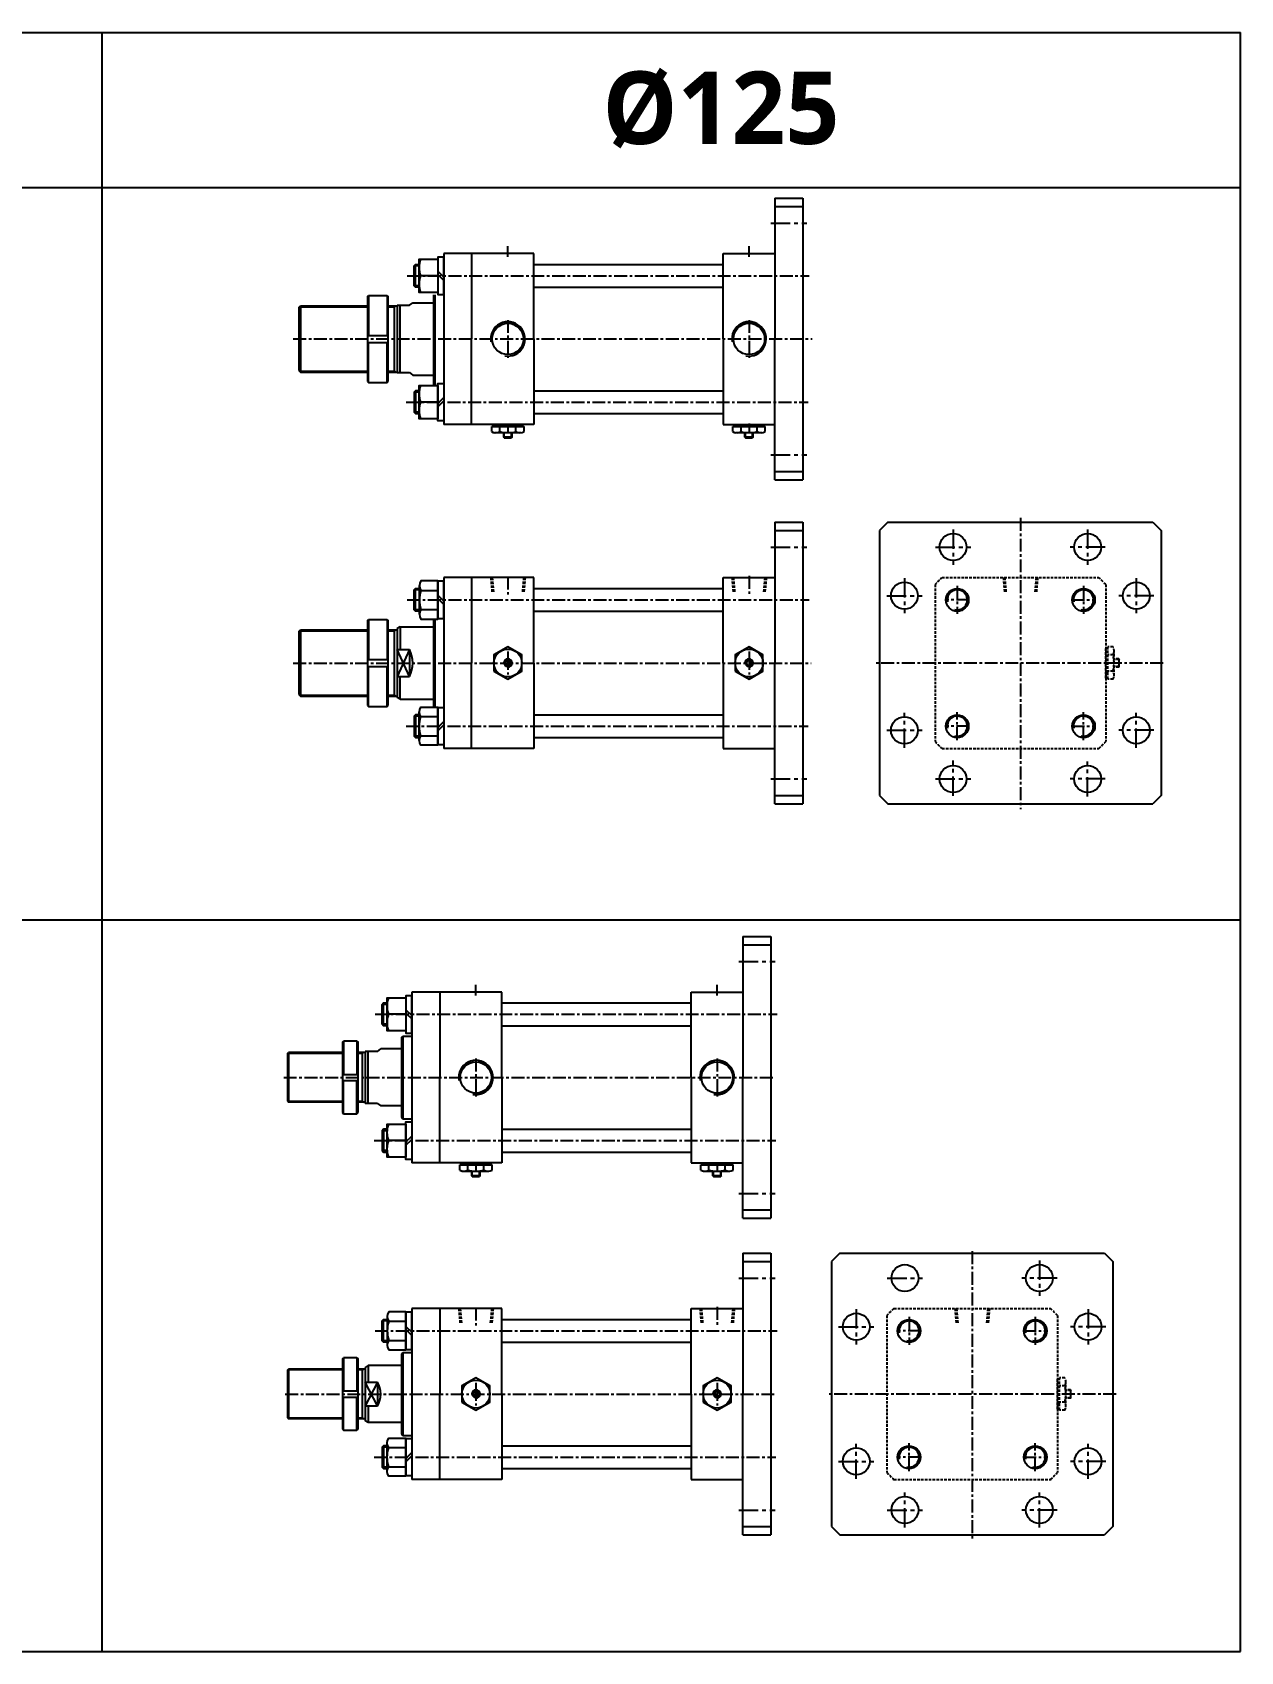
# Model space of a CAD drawing. Extents: x -819 to 9014, y 0 to 4350.
# Drawn here: x 3905 to 5072, y 2786 to 4350 of the extents above; entities that cross this region are included whole.
import ezdxf

# ---------------------------------------------------------------- set-up
doc = ezdxf.new("R2010")
doc.units = 0
doc.header["$LTSCALE"] = 10
doc.header["$MEASUREMENT"] = 0
for name, pattern in [('CENTER', [2, 1.25, -0.25, 0.25, -0.25]), ('CENTERX2', [4, 2.5, -0.5, 0.5, -0.5]), ('HIDDEN', [0.375, 0.25, -0.125])]:
    doc.linetypes.add(name, pattern=pattern)
doc.layers.get('0').update_dxf_attribs({"linetype": 'CONTINUOUS'})
doc.layers.get('DEFPOINTS').update_dxf_attribs({"linetype": 'CONTINUOUS'})
for name, color, linetype in [('CEN', 1, 'CENTERX2'), ('CENTER', 1, 'CENTER'), ('ML', 7, 'CONTINUOUS'), ('THIN', 3, 'CONTINUOUS'), ('중심선', 1, 'CENTER')]:
    doc.layers.add(name, color=color, linetype=linetype)
doc.styles.add('문자', font='romans.shx')

msp = doc.modelspace()

# ---------------------------------------------------------------- linework, layer by layer
for p, q in [((0, 4349.7), (5072.2, 4349.7)), ((3972.3, 2785.7), (3972.3, 4349.7)), ((5072.2, 2785.7), (5072.2, 4349.7)), ((5072.2, 4199.7), (0, 4199.7)), ((0, 3492.7), (5072.2, 3492.7)), ((0, 2785.7), (5072.2, 2785.7))]:
    msp.add_line(p, q)
at = {"color": 7, "linetype": 'Continuous'}
for p, q in [((4348.7, 3964.1), (4348.7, 3969.1)), ((4348.7, 3969.1), (4355, 3969.1)), ((4349.7, 3969.1), (4349.7, 3971.1)), ((4349.7, 3971.1), (4378.8, 3971.1)), ((4351.8, 3963.1), (4376.7, 3963.1)), ((4355, 3969.1), (4379.8, 3969.1)), ((4356.5, 3964.1), (4356.5, 3969.1)), ((4360.2, 3963.3), (4360.2, 3963.3)), ((4360.2, 3958.6), (4360.2, 3963.1)), ((4360.2, 3958.6), (4360.7, 3958.1)), ((4368.2, 3958.6), (4360.2, 3958.6)), ((4360.7, 3958.1), (4367.7, 3958.1)), ((4368.2, 3958.6), (4367.7, 3958.1)), ((4368.2, 3958.6), (4368.2, 3963.1)), ((4372, 3964.1), (4372, 3969.1)), ((4378.8, 3969.1), (4378.8, 3971.1)), ((4379.8, 3964.1), (4379.8, 3969.1)), ((4581.7, 3964.1), (4581.7, 3969.1)), ((4581.7, 3969.1), (4588, 3969.1)), ((4582.7, 3969.1), (4582.7, 3971.1)), ((4582.7, 3971.1), (4611.8, 3971.1)), ((4584.8, 3963.1), (4609.7, 3963.1)), ((4588, 3969.1), (4612.8, 3969.1)), ((4589.5, 3964.1), (4589.5, 3969.1)), ((4593.2, 3963.3), (4593.2, 3963.3)), ((4593.2, 3958.6), (4593.2, 3963.1)), ((4593.2, 3958.6), (4593.7, 3958.1)), ((4601.2, 3958.6), (4593.2, 3958.6)), ((4593.7, 3958.1), (4600.7, 3958.1)), ((4601.2, 3958.6), (4600.7, 3958.1)), ((4601.2, 3958.6), (4601.2, 3963.1)), ((4605, 3964.1), (4605, 3969.1)), ((4611.8, 3969.1), (4611.8, 3971.1)), ((4612.8, 3964.1), (4612.8, 3969.1)), ((4317.7, 3250.8), (4317.7, 3255.8)), ((4317.7, 3255.8), (4324.1, 3255.8)), ((4318.7, 3255.8), (4318.7, 3257.8)), ((4318.7, 3257.8), (4347.9, 3257.8)), ((4324.1, 3255.8), (4348.9, 3255.8)), ((4325.5, 3250.8), (4325.5, 3255.8)), ((4341.1, 3250.8), (4341.1, 3255.8)), ((4347.9, 3255.8), (4347.9, 3257.8)), ((4348.9, 3250.8), (4348.9, 3255.8)), ((4550.7, 3250.8), (4550.7, 3255.8)), ((4550.7, 3255.8), (4557.1, 3255.8)), ((4551.7, 3255.8), (4551.7, 3257.8)), ((4551.7, 3257.8), (4580.9, 3257.8)), ((4557.1, 3255.8), (4581.9, 3255.8)), ((4558.5, 3250.8), (4558.5, 3255.8)), ((4574.1, 3250.8), (4574.1, 3255.8)), ((4580.9, 3255.8), (4580.9, 3257.8)), ((4581.9, 3250.8), (4581.9, 3255.8)), ((4320.9, 3249.8), (4345.7, 3249.8)), ((4329.3, 3250.1), (4329.3, 3250.1)), ((4329.3, 3245.3), (4329.3, 3249.8)), ((4329.3, 3245.3), (4329.8, 3244.8)), ((4337.3, 3245.3), (4329.3, 3245.3)), ((4329.8, 3244.8), (4336.8, 3244.8)), ((4337.3, 3245.3), (4336.8, 3244.8)), ((4337.3, 3245.3), (4337.3, 3249.8)), ((4553.9, 3249.8), (4578.7, 3249.8)), ((4562.3, 3250.1), (4562.3, 3250.1)), ((4562.3, 3245.3), (4562.3, 3249.8)), ((4562.3, 3245.3), (4562.8, 3244.8)), ((4570.3, 3245.3), (4562.3, 3245.3)), ((4562.8, 3244.8), (4569.8, 3244.8)), ((4570.3, 3245.3), (4569.8, 3244.8)), ((4570.3, 3245.3), (4570.3, 3249.8))]:
    msp.add_line(p, q, dxfattribs=at)
for points in [[(4350.7, 3732.8), (4364.2, 3725), (4377.7, 3732.8), (4377.7, 3748.4), (4364.2, 3756.2), (4350.7, 3748.4)], [(4583.7, 3732.8), (4597.2, 3725), (4610.7, 3732.8), (4610.7, 3748.4), (4597.2, 3756.2), (4583.7, 3748.4)], [(4362.8, 3743.1), (4361.4, 3740.6), (4362.8, 3738.1), (4365.7, 3738.1), (4367.1, 3740.6), (4365.7, 3743.1)], [(4595.8, 3743.1), (4594.4, 3740.6), (4595.8, 3738.1), (4598.7, 3738.1), (4600.1, 3740.6), (4598.7, 3743.1)], [(4319.8, 3026.7), (4333.3, 3019), (4346.8, 3026.7), (4346.8, 3042.3), (4333.3, 3050.1), (4319.8, 3042.3)], [(4552.8, 3026.7), (4566.3, 3019), (4579.8, 3026.7), (4579.8, 3042.3), (4566.3, 3050.1), (4552.8, 3042.3)], [(4331.9, 3037), (4330.4, 3034.5), (4331.9, 3032), (4334.8, 3032), (4336.2, 3034.5), (4334.8, 3037)], [(4564.9, 3037), (4563.4, 3034.5), (4564.9, 3032), (4567.8, 3032), (4569.2, 3034.5), (4567.8, 3037)]]:
    msp.add_lwpolyline(points, close=True, dxfattribs=at)
for centre, radius in [((4364.2, 3740.6), 13.5), ((4597.2, 3740.6), 13.5), ((4364.2, 3740.6), 3.5), ((4597.2, 3740.6), 3.5), ((4333.3, 3034.5), 13.5), ((4333.3, 3034.5), 3.5), ((4566.3, 3034.5), 13.5), ((4566.3, 3034.5), 3.5)]:
    msp.add_circle(centre, radius, dxfattribs=at)
for centre, radius, start, end in [((4351.8, 3968.7), 5.62, 235.6158, 270), ((4352.6, 3971.3), 8.22, 241.7006, 298.2994), ((4364.2, 3994.4), 31.3, 255.6172, 270.0141), ((4364.3, 3994.4), 31.3, 269.9859, 284.3828), ((4375.9, 3971.3), 8.22, 241.7006, 298.2994), ((4584.8, 3968.7), 5.62, 235.6158, 270), ((4585.6, 3971.3), 8.22, 241.7006, 298.2994), ((4597.2, 3994.4), 31.3, 255.6172, 270.0141), ((4597.3, 3994.4), 31.3, 269.9859, 284.3828), ((4608.9, 3971.3), 8.22, 241.7006, 298.2994), ((4320.9, 3255.4), 5.62, 235.6158, 270), ((4321.6, 3258), 8.22, 241.7006, 298.2994), ((4333.3, 3281.1), 31.3, 255.6172, 270.0141), ((4333.3, 3281.1), 31.3, 269.9859, 284.3828), ((4345, 3258), 8.22, 241.7006, 298.2994), ((4553.9, 3255.4), 5.62, 235.6158, 270), ((4554.6, 3258), 8.22, 241.7006, 298.2994), ((4566.3, 3281.1), 31.3, 255.6172, 270.0141), ((4566.3, 3281.1), 31.3, 269.9859, 284.3828), ((4578, 3258), 8.22, 241.7006, 298.2994)]:
    msp.add_arc(centre, radius, start, end, dxfattribs=at)
at = {"layer": 'CEN', "color": 1, "linetype": 'CENTER', "ltscale": 1.5}
for p, q in [((4618.2, 4165.6), (4653.2, 4165.6)), ((4618.2, 3941.6), (4653.2, 3941.6)), ((4794.4, 3869.6), (4794.4, 3835.6)), ((4924.4, 3869.6), (4924.4, 3835.6)), ((4618.2, 3852.6), (4653.2, 3852.6)), ((4777.4, 3852.6), (4811.4, 3852.6)), ((4941.4, 3852.6), (4907.4, 3852.6)), ((4747.4, 3822.6), (4747.4, 3788.6)), ((4971.4, 3822.6), (4971.4, 3788.6)), ((4730.4, 3805.6), (4764.4, 3805.6)), ((4988.4, 3805.6), (4954.4, 3805.6)), ((4747.4, 3658.6), (4747.4, 3692.6)), ((4971.4, 3658.6), (4971.4, 3692.6)), ((4730.4, 3675.6), (4764.4, 3675.6)), ((4988.4, 3675.6), (4954.4, 3675.6)), ((4794.4, 3612.3), (4794.4, 3646.3)), ((4924.4, 3611.6), (4924.4, 3645.6)), ((4618.2, 3628.6), (4653.2, 3628.6)), ((4777.4, 3628.6), (4811.4, 3628.6)), ((4941.4, 3628.6), (4907.4, 3628.6)), ((4587.3, 3452.3), (4622.3, 3452.3)), ((4587.3, 3228.3), (4622.3, 3228.3)), ((4877.8, 3163.5), (4877.8, 3129.5)), ((4587.3, 3146.5), (4622.3, 3146.5)), ((4730.8, 3146.5), (4764.8, 3146.5)), ((4894.8, 3146.5), (4860.8, 3146.5)), ((4700.8, 3116.5), (4700.8, 3082.5)), ((4924.8, 3116.5), (4924.8, 3082.5)), ((4683.8, 3099.5), (4717.8, 3099.5)), ((4941.8, 3099.5), (4907.8, 3099.5)), ((4700.8, 2952.5), (4700.8, 2986.5)), ((4924.8, 2952.5), (4924.8, 2986.5)), ((4683.8, 2969.5), (4717.8, 2969.5)), ((4941.8, 2969.5), (4907.8, 2969.5)), ((4747.8, 2905.5), (4747.8, 2939.5)), ((4877.8, 2905.5), (4877.8, 2939.5)), ((4587.3, 2922.5), (4622.3, 2922.5)), ((4730.8, 2922.5), (4764.8, 2922.5)), ((4894.8, 2922.5), (4860.8, 2922.5))]:
    msp.add_line(p, q, dxfattribs=at)
at = {"layer": 'CENTER'}
for p, q in [((4810.1, 3801.6), (4786.7, 3801.6)), ((4798.4, 3815), (4798.4, 3788.1)), ((4908.7, 3801.6), (4932.1, 3801.6)), ((4920.4, 3815), (4920.4, 3788.1)), ((4798.4, 3666.1), (4798.4, 3693)), ((4920.4, 3666.1), (4920.4, 3693)), ((4810.1, 3679.6), (4786.7, 3679.6)), ((4908.7, 3679.6), (4932.1, 3679.6)), ((4751.8, 3109), (4751.8, 3082.1)), ((4873.8, 3109), (4873.8, 3082.1)), ((4763.5, 3095.5), (4740.1, 3095.5)), ((4862.1, 3095.5), (4885.5, 3095.5)), ((4763.5, 2973.5), (4740.1, 2973.5)), ((4751.8, 2960.1), (4751.8, 2987)), ((4862.1, 2973.5), (4885.5, 2973.5)), ((4873.8, 2960.1), (4873.8, 2987))]:
    msp.add_line(p, q, dxfattribs=at)
at = {"layer": 'DEFPOINTS', "color": 0, "linetype": 'ByBlock'}
for p in [(4649.2, 3876.6), (4618.3, 3170.5)]:
    msp.add_point(p, dxfattribs=at)
at = {"layer": 'ML'}
for p, q in [((4622.2, 4189.6), (4622.2, 4053.6)), ((4622.2, 4189.6), (4649.2, 4189.6)), ((4622.2, 4181.6), (4649.2, 4181.6)), ((4649.2, 4189.6), (4649.2, 3917.6)), ((4302.2, 4136.1), (4302.2, 3971.1)), ((4329.2, 4136.1), (4302.2, 4136.1)), ((4329.2, 4136.1), (4329.2, 4053.6)), ((4389.2, 4136.1), (4329.2, 4136.1)), ((4389.2, 4053.6), (4389.2, 4136.1)), ((4572.2, 4053.6), (4572.2, 4136.1)), ((4572.2, 4136.1), (4622.2, 4136.1)), ((4275, 4103.6), (4275, 4125.6)), ((4278.6, 4128.4), (4278.6, 4100.7)), ((4296.6, 4114.6), (4280.1, 4114.6)), ((4296.6, 4119), (4302.2, 4113.4)), ((4296.6, 4115.8), (4302.2, 4110.2)), ((4162.2, 4084.1), (4163.7, 4085.6)), ((4162.2, 4084.1), (4162.2, 4023.1)), ((4163.7, 4085.6), (4163.7, 4021.6)), ((4228.6, 4094.6), (4229.6, 4095.6)), ((4228.6, 4094.6), (4228.6, 4012.6)), ((4229.6, 4095.6), (4229.6, 4057.1)), ((4229.6, 4095.6), (4247.6, 4095.6)), ((4247.6, 4095.6), (4247.6, 4057.1)), ((4247.6, 4095.6), (4248.6, 4094.6)), ((4248.6, 4012.6), (4248.6, 4094.6)), ((4254.2, 4085.6), (4254.2, 4021.6)), ((4257.2, 4086.1), (4257.2, 4021.1)), ((4260.2, 4021.1), (4260.2, 4086.1)), ((4269.2, 4086.1), (4272.2, 4088.6)), ((4292.2, 4096.1), (4292.2, 4008.6)), ((4293.7, 4096.1), (4293.7, 4008.6)), ((4228.6, 4057.1), (4248.6, 4057.1)), ((4329.2, 3971.1), (4329.2, 4053.6)), ((4389.2, 4053.6), (4389.2, 3971.1)), ((4572.2, 4053.6), (4572.2, 3971.1)), ((4622.2, 3917.6), (4622.2, 4053.6)), ((4228.6, 4050.1), (4248.6, 4050.1)), ((4229.6, 4011.6), (4229.6, 4050.1)), ((4247.6, 4011.6), (4247.6, 4050.1)), ((4162.2, 4023.1), (4163.7, 4021.6)), ((4269.2, 4021.1), (4272.2, 4018.6)), ((4228.6, 4012.6), (4229.6, 4011.6)), ((4229.6, 4011.6), (4247.6, 4011.6)), ((4247.6, 4011.6), (4248.6, 4012.6)), ((4278.6, 3978.7), (4278.6, 4006.4)), ((4275, 4003.6), (4275, 3981.6)), ((4296.6, 3992.6), (4280.1, 3992.6)), ((4296.6, 3991.4), (4302.2, 3997)), ((4296.6, 3988.2), (4302.2, 3993.8)), ((4329.2, 3971.1), (4302.2, 3971.1)), ((4389.2, 3971.1), (4329.2, 3971.1)), ((4572.2, 3971.1), (4622.2, 3971.1)), ((4622.2, 3925.6), (4649.2, 3925.6)), ((4622.2, 3917.6), (4649.2, 3917.6)), ((4622.2, 3876.6), (4622.2, 3740.6)), ((4622.2, 3876.6), (4649.2, 3876.6)), ((4622.2, 3868.6), (4649.2, 3868.6)), ((4649.2, 3876.6), (4649.2, 3604.6)), ((4731.4, 3876.6), (4723.4, 3868.6)), ((4723.4, 3868.6), (4723.4, 3612.6)), ((4731.4, 3876.6), (4987.4, 3876.6)), ((4987.4, 3876.6), (4995.4, 3868.6)), ((4995.4, 3868.6), (4995.4, 3612.6)), ((4329.2, 3823.1), (4302.2, 3823.1)), ((4302.2, 3823.1), (4302.2, 3658.1)), ((4389.2, 3823.1), (4329.2, 3823.1)), ((4329.2, 3823.1), (4329.2, 3740.6)), ((4389.2, 3740.6), (4389.2, 3823.1)), ((4572.2, 3823.1), (4622.2, 3823.1)), ((4572.2, 3740.6), (4572.2, 3823.1)), ((4275, 3790.6), (4275, 3812.6)), ((4278.6, 3815.4), (4278.6, 3787.7)), ((4280.1, 3810.8), (4296.6, 3810.8)), ((4296.6, 3806), (4302.2, 3800.4)), ((4296.6, 3802.8), (4302.2, 3797.2)), ((4280.1, 3792.3), (4296.6, 3792.3)), ((4162.2, 3771.1), (4163.7, 3772.6)), ((4162.2, 3771.1), (4162.2, 3710.1)), ((4163.7, 3772.6), (4163.7, 3708.6)), ((4228.6, 3781.6), (4229.6, 3782.6)), ((4228.6, 3781.6), (4228.6, 3699.6)), ((4229.6, 3782.6), (4247.6, 3782.6)), ((4229.6, 3782.6), (4229.6, 3744.1)), ((4247.6, 3782.6), (4248.6, 3781.6)), ((4247.6, 3782.6), (4247.6, 3744.1)), ((4248.6, 3699.6), (4248.6, 3781.6)), ((4254.2, 3772.6), (4254.2, 3708.6)), ((4260.2, 3775.6), (4257.2, 3773.8)), ((4257.2, 3773.8), (4257.2, 3707.3)), ((4260.2, 3775.6), (4260.2, 3753.6)), ((4292.2, 3783.1), (4292.2, 3698)), ((4293.7, 3783.1), (4293.7, 3698)), ((4228.6, 3744.1), (4248.6, 3744.1)), ((4257.2, 3753.6), (4269.2, 3753.6)), ((4269.2, 3753.6), (4269.2, 3727.6)), ((4329.2, 3658.1), (4329.2, 3740.6)), ((4389.2, 3740.6), (4389.2, 3658.1)), ((4572.2, 3740.6), (4572.2, 3658.1)), ((4622.2, 3604.6), (4622.2, 3740.6)), ((4228.6, 3737.1), (4248.6, 3737.1)), ((4229.6, 3698.6), (4229.6, 3737.1)), ((4247.6, 3698.6), (4247.6, 3737.1)), ((4257.2, 3727.6), (4269.2, 3727.6)), ((4260.2, 3705.6), (4260.2, 3727.6)), ((4162.2, 3710.1), (4163.7, 3708.6)), ((4260.2, 3705.6), (4257.2, 3707.3)), ((4228.6, 3699.6), (4229.6, 3698.6)), ((4229.6, 3698.6), (4247.6, 3698.6)), ((4247.6, 3698.6), (4248.6, 3699.6)), ((4278.6, 3665.7), (4278.6, 3693.4)), ((4275, 3690.6), (4275, 3668.6)), ((4280.1, 3688.8), (4296.6, 3688.8)), ((4296.6, 3678.4), (4302.2, 3684)), ((4296.6, 3675.2), (4302.2, 3680.8)), ((4280.1, 3670.3), (4296.6, 3670.3)), ((4329.2, 3658.1), (4302.2, 3658.1)), ((4389.2, 3658.1), (4329.2, 3658.1)), ((4572.2, 3658.1), (4622.2, 3658.1)), ((4622.2, 3612.6), (4649.2, 3612.6)), ((4622.2, 3604.6), (4649.2, 3604.6)), ((4723.4, 3612.6), (4731.4, 3604.6)), ((4731.4, 3604.6), (4987.4, 3604.6)), ((4995.4, 3612.6), (4987.4, 3604.6)), ((4591.3, 3476.3), (4591.3, 3340.3)), ((4591.3, 3476.3), (4618.3, 3476.3)), ((4618.3, 3476.3), (4618.3, 3204.3)), ((4591.3, 3468.3), (4618.3, 3468.3)), ((4244.1, 3390.3), (4244.1, 3412.3)), ((4247.7, 3415.2), (4247.7, 3387.4)), ((4271.3, 3422.8), (4271.3, 3257.8)), ((4298.3, 3422.8), (4271.3, 3422.8)), ((4298.3, 3422.8), (4298.3, 3340.3)), ((4358.3, 3422.8), (4298.3, 3422.8)), ((4358.3, 3340.3), (4358.3, 3422.8)), ((4541.3, 3340.3), (4541.3, 3422.8)), ((4541.3, 3422.8), (4591.3, 3422.8)), ((4265.7, 3401.3), (4249.1, 3401.3)), ((4265.7, 3405.7), (4271.3, 3400.1)), ((4265.7, 3402.5), (4271.3, 3396.9)), ((4261.3, 3378.8), (4262.8, 3380.3)), ((4261.3, 3378.8), (4261.3, 3301.8)), ((4262.8, 3380.3), (4262.8, 3300.3)), ((4151.3, 3363.3), (4152.3, 3364.3)), ((4151.3, 3363.3), (4151.3, 3317.3)), ((4152.3, 3364.3), (4152.3, 3316.3)), ((4204.4, 3374.3), (4205.4, 3375.3)), ((4204.4, 3374.3), (4204.4, 3306.3)), ((4205.4, 3375.3), (4205.4, 3343.3)), ((4218.4, 3375.3), (4205.4, 3375.3)), ((4218.4, 3375.3), (4218.4, 3343.3)), ((4218.4, 3375.3), (4219.4, 3374.3)), ((4219.4, 3306.3), (4219.4, 3374.3)), ((4223.3, 3364.3), (4223.3, 3316.3)), ((4226.3, 3365.3), (4226.3, 3315.3)), ((4229.3, 3315.3), (4229.3, 3365.3)), ((4238.3, 3365.3), (4241.3, 3367.8)), ((4204.4, 3343.3), (4219.4, 3343.3)), ((4204.4, 3337.3), (4219.4, 3337.3)), ((4205.4, 3305.3), (4205.4, 3337.3)), ((4218.4, 3305.3), (4218.4, 3337.3)), ((4298.3, 3257.8), (4298.3, 3340.3)), ((4358.3, 3340.3), (4358.3, 3257.8)), ((4541.3, 3340.3), (4541.3, 3257.8)), ((4591.3, 3204.3), (4591.3, 3340.3)), ((4151.3, 3317.3), (4152.3, 3316.3)), ((4204.4, 3306.3), (4205.4, 3305.3)), ((4205.4, 3305.3), (4218.4, 3305.3)), ((4218.4, 3305.3), (4219.4, 3306.3)), ((4238.3, 3315.3), (4241.3, 3312.8)), ((4261.3, 3301.8), (4262.8, 3300.3)), ((4244.1, 3290.3), (4244.1, 3268.3)), ((4247.7, 3265.4), (4247.7, 3293.2)), ((4265.7, 3279.3), (4249.1, 3279.3)), ((4265.7, 3278.1), (4271.3, 3283.7)), ((4265.7, 3274.9), (4271.3, 3280.5)), ((4298.3, 3257.8), (4271.3, 3257.8)), ((4358.3, 3257.8), (4298.3, 3257.8)), ((4541.3, 3257.8), (4591.3, 3257.8)), ((4591.3, 3212.3), (4618.3, 3212.3)), ((4591.3, 3204.3), (4618.3, 3204.3)), ((4591.3, 3170.5), (4591.3, 3034.5)), ((4591.3, 3170.5), (4618.3, 3170.5)), ((4591.3, 3162.5), (4618.3, 3162.5)), ((4618.3, 3170.5), (4618.3, 2898.5)), ((4684.8, 3170.5), (4676.8, 3162.5)), ((4676.8, 3162.5), (4676.8, 2906.5)), ((4684.8, 3170.5), (4940.8, 3170.5)), ((4940.8, 3170.5), (4948.8, 3162.5)), ((4948.8, 3162.5), (4948.8, 2906.5)), ((4298.3, 3117), (4271.3, 3117)), ((4271.3, 3117), (4271.3, 2952)), ((4358.3, 3117), (4298.3, 3117)), ((4298.3, 3117), (4298.3, 3034.5)), ((4358.3, 3034.5), (4358.3, 3117)), ((4541.3, 3117), (4591.3, 3117)), ((4541.3, 3034.5), (4541.3, 3117)), ((4244.1, 3084.5), (4244.1, 3106.5)), ((4247.7, 3109.4), (4247.7, 3081.7)), ((4249.1, 3104.8), (4265.7, 3104.8)), ((4265.7, 3099.9), (4271.3, 3094.3)), ((4265.7, 3096.8), (4271.3, 3091.2)), ((4249.1, 3086.3), (4265.7, 3086.3)), ((4204.4, 3068.5), (4205.4, 3069.5)), ((4204.4, 3068.5), (4204.4, 3000.5)), ((4205.4, 3069.5), (4205.4, 3037.5)), ((4218.4, 3069.5), (4205.4, 3069.5)), ((4218.4, 3069.5), (4218.4, 3037.5)), ((4218.4, 3069.5), (4219.4, 3068.5)), ((4219.4, 3000.5), (4219.4, 3068.5)), ((4261.3, 3073), (4262.8, 3074.5)), ((4261.3, 3073), (4261.3, 2996)), ((4262.8, 3074.5), (4262.8, 2994.5)), ((4151.3, 3057.5), (4152.3, 3058.5)), ((4151.3, 3057.5), (4151.3, 3011.5)), ((4152.3, 3058.5), (4152.3, 3010.5)), ((4223.3, 3058.5), (4223.3, 3010.5)), ((4229.3, 3062), (4226.3, 3060.3)), ((4226.3, 3060.3), (4226.3, 3008.8)), ((4229.3, 3062), (4229.3, 3046.1)), ((4204.4, 3037.5), (4219.4, 3037.5)), ((4226.3, 3046.1), (4238.3, 3046.1)), ((4238.3, 3046.1), (4238.3, 3023)), ((4298.3, 2952), (4298.3, 3034.5)), ((4358.3, 3034.5), (4358.3, 2952)), ((4541.3, 3034.5), (4541.3, 2952)), ((4591.3, 2898.5), (4591.3, 3034.5)), ((4204.4, 3031.5), (4219.4, 3031.5)), ((4205.4, 2999.5), (4205.4, 3031.5)), ((4218.4, 2999.5), (4218.4, 3031.5)), ((4226.3, 3023), (4238.3, 3023)), ((4229.3, 3023), (4229.3, 3007)), ((4151.3, 3011.5), (4152.3, 3010.5)), ((4229.3, 3007), (4226.3, 3008.8)), ((4204.4, 3000.5), (4205.4, 2999.5)), ((4205.4, 2999.5), (4218.4, 2999.5)), ((4218.4, 2999.5), (4219.4, 3000.5)), ((4247.7, 2959.7), (4247.7, 2987.4)), ((4261.3, 2996), (4262.8, 2994.5)), ((4244.1, 2984.5), (4244.1, 2962.5)), ((4249.1, 2982.8), (4265.7, 2982.8)), ((4265.7, 2972.3), (4271.3, 2977.9)), ((4265.7, 2969.2), (4271.3, 2974.8)), ((4249.1, 2964.3), (4265.7, 2964.3)), ((4298.3, 2952), (4271.3, 2952)), ((4358.3, 2952), (4298.3, 2952)), ((4541.3, 2952), (4591.3, 2952)), ((4591.3, 2906.5), (4618.3, 2906.5)), ((4591.3, 2898.5), (4618.3, 2898.5)), ((4676.8, 2906.5), (4684.8, 2898.5)), ((4684.8, 2898.5), (4940.8, 2898.5)), ((4948.8, 2906.5), (4940.8, 2898.5))]:
    msp.add_line(p, q, dxfattribs=at)
at = {"layer": 'ML', "color": 1, "linetype": 'CENTER'}
for p, q in [((4364.2, 4132.8), (4364.2, 4143.2)), ((4597.2, 4132.8), (4597.2, 4143.2)), ((4266.9, 4114.6), (4655.4, 4114.6)), ((4364.2, 4071.9), (4364.2, 4035.3)), ((4597.2, 4071.9), (4597.2, 4035.3)), ((4156.8, 4053.6), (4658.3, 4053.6)), ((4265.8, 3992.6), (4654.2, 3992.6)), ((4364.2, 3971.9), (4364.2, 3962.4)), ((4597.2, 3971.9), (4597.2, 3962.4)), ((4859.4, 3880.7), (4859.4, 3599.5)), ((4364.2, 3824.1), (4364.2, 3806.7)), ((4597.2, 3824.8), (4597.2, 3806.6)), ((4266.9, 3801.6), (4655.4, 3801.6)), ((4156.8, 3740.6), (4657.2, 3740.6)), ((4364.2, 3751.6), (4364.2, 3729.6)), ((4597.2, 3751.6), (4597.2, 3729.6)), ((4997.4, 3740.6), (4718.2, 3740.6)), ((4265.8, 3679.6), (4654.2, 3679.6)), ((4333.3, 3419.5), (4333.3, 3429.9)), ((4566.3, 3419.5), (4566.3, 3429.9)), ((4236, 3401.3), (4624.4, 3401.3)), ((4333.3, 3358.6), (4333.3, 3322)), ((4566.3, 3358.6), (4566.3, 3322)), ((4147.6, 3340.3), (4621.5, 3340.3)), ((4234.9, 3279.3), (4623.2, 3279.3)), ((4333.3, 3258.6), (4333.3, 3249.1)), ((4566.3, 3258.6), (4566.3, 3249.1)), ((4812.8, 3172.6), (4812.8, 2894.5)), ((4333.3, 3118.1), (4333.3, 3100.6)), ((4566.3, 3118.8), (4566.3, 3100.6)), ((4236, 3095.5), (4624.4, 3095.5)), ((4149.1, 3034.5), (4624.1, 3034.5)), ((4333.3, 3045.5), (4333.3, 3023.5)), ((4566.3, 3045.5), (4566.3, 3023.5)), ((4952, 3034.5), (4672.1, 3034.5)), ((4234.9, 2973.5), (4623.2, 2973.5))]:
    msp.add_line(p, q, dxfattribs=at)
at = {"layer": 'ML', "color": 7, "linetype": 'Continuous'}
for p, q in [((4389.2, 4125.6), (4572.2, 4125.6)), ((4389.2, 4103.6), (4572.2, 4103.6)), ((4163.7, 4085.6), (4228.6, 4085.6)), ((4248.6, 4085.6), (4257.2, 4085.6)), ((4257.2, 4086.1), (4269.2, 4086.1)), ((4272.2, 4088.6), (4292.2, 4088.6)), ((4163.7, 4021.6), (4228.6, 4021.6)), ((4248.6, 4021.6), (4257.2, 4021.6)), ((4257.2, 4021.1), (4269.2, 4021.1)), ((4272.2, 4018.6), (4292.2, 4018.6)), ((4389.2, 4003.6), (4572.2, 4003.6)), ((4389.2, 3981.6), (4572.2, 3981.6)), ((4389.2, 3812.6), (4572.2, 3812.6)), ((4389.2, 3790.6), (4572.2, 3790.6)), ((4163.7, 3772.6), (4228.6, 3772.6)), ((4248.6, 3772.6), (4257.2, 3772.6)), ((4260.2, 3775.6), (4292.2, 3775.6)), ((4163.7, 3708.6), (4228.6, 3708.6)), ((4248.6, 3708.6), (4257.2, 3708.6)), ((4260.2, 3705.6), (4292.2, 3705.6)), ((4389.2, 3690.6), (4572.2, 3690.6)), ((4389.2, 3668.6), (4572.2, 3668.6)), ((4358.3, 3412.3), (4541.3, 3412.3)), ((4262.8, 3380.3), (4271.3, 3380.3)), ((4358.3, 3390.3), (4541.3, 3390.3)), ((4262.8, 3300.3), (4271.3, 3300.3)), ((4358.3, 3290.3), (4541.3, 3290.3)), ((4358.3, 3268.3), (4541.3, 3268.3)), ((4358.3, 3106.5), (4541.3, 3106.5)), ((4358.3, 3084.5), (4541.3, 3084.5)), ((4262.8, 3074.5), (4271.3, 3074.5)), ((4262.8, 2994.5), (4271.3, 2994.5)), ((4358.3, 2984.5), (4541.3, 2984.5)), ((4358.3, 2962.5), (4541.3, 2962.5))]:
    msp.add_line(p, q, dxfattribs=at)
at = {"layer": 'ML', "color": 2, "linetype": 'Continuous'}
for p, q in [((4162.7, 4084.6), (4228.6, 4084.6)), ((4248.6, 4084.6), (4254.2, 4084.6)), ((4162.7, 4022.6), (4228.6, 4022.6)), ((4248.6, 4022.6), (4254.2, 4022.6)), ((4162.7, 3771.6), (4228.6, 3771.6)), ((4248.6, 3771.6), (4254.2, 3771.6)), ((4162.7, 3709.6), (4228.6, 3709.6)), ((4248.6, 3709.6), (4254.2, 3709.6))]:
    msp.add_line(p, q, dxfattribs=at)
at = {"layer": 'ML', "color": 2}
for p, q in [((4254.2, 4084.6), (4256, 4085.6)), ((4254.2, 4022.6), (4256, 4021.6)), ((4360.7, 3963.3), (4360.7, 3963.3)), ((4360.7, 3958.1), (4360.7, 3963.1)), ((4367.7, 3958.1), (4367.7, 3963.1)), ((4593.7, 3963.3), (4593.7, 3963.3)), ((4593.7, 3958.1), (4593.7, 3963.1)), ((4600.7, 3958.1), (4600.7, 3963.1)), ((4254.2, 3771.6), (4256, 3772.6)), ((4269.2, 3753.6), (4257.2, 3727.6)), ((4269.2, 3727.6), (4257.2, 3753.6)), ((4254.2, 3709.6), (4256, 3708.6)), ((4223.3, 3363.5), (4224.6, 3364.3)), ((4223.3, 3317), (4224.6, 3316.3)), ((4329.8, 3250), (4329.8, 3250)), ((4329.8, 3244.8), (4329.8, 3249.8)), ((4336.8, 3244.8), (4336.8, 3249.8)), ((4562.8, 3250), (4562.8, 3250)), ((4562.8, 3244.8), (4562.8, 3249.8)), ((4569.8, 3244.8), (4569.8, 3249.8)), ((4223.3, 3057.8), (4224.6, 3058.5)), ((4238.3, 3023), (4226.3, 3046.1)), ((4238.3, 3046.1), (4226.3, 3023)), ((4223.3, 3011.3), (4224.6, 3010.5))]:
    msp.add_line(p, q, dxfattribs=at)
at = {"layer": 'ML', "color": 6, "linetype": 'HIDDEN'}
for p, q in [((4347.6, 3823.1), (4348.8, 3809.1)), ((4349.1, 3823.1), (4350.3, 3809.1)), ((4379.4, 3823.1), (4378.2, 3809.1)), ((4380.9, 3823.1), (4379.6, 3809.1)), ((4580.6, 3823.1), (4581.8, 3809.1)), ((4582.1, 3823.1), (4583.3, 3809.1)), ((4612.4, 3823.1), (4611.2, 3809.1)), ((4613.9, 3823.1), (4612.6, 3809.1)), ((4776.9, 3816.3), (4776.9, 3664.8)), ((4783.7, 3823.1), (4935.2, 3823.1)), ((4842.8, 3823.1), (4844, 3809.1)), ((4844.3, 3823.1), (4845.5, 3809.1)), ((4874.5, 3823.1), (4873.3, 3809.1)), ((4876, 3823.1), (4874.8, 3809.1)), ((4941.9, 3816.3), (4941.9, 3664.8)), ((4941.9, 3726), (4941.9, 3755.2)), ((4943.9, 3755.2), (4941.9, 3755.2)), ((4948.9, 3756.2), (4943.9, 3756.2)), ((4943.9, 3731.3), (4943.9, 3756.2)), ((4948.9, 3748.4), (4943.9, 3748.4)), ((4949.9, 3728.2), (4949.9, 3753)), ((4954.4, 3744.6), (4949.9, 3744.6)), ((4954.9, 3744.1), (4949.9, 3744.1)), ((4954.4, 3744.6), (4954.9, 3744.1)), ((4954.4, 3744.6), (4954.4, 3736.6)), ((4954.9, 3737.1), (4954.9, 3744.1)), ((4943.9, 3726), (4941.9, 3726)), ((4948.9, 3732.8), (4943.9, 3732.8)), ((4943.9, 3725), (4943.9, 3731.3)), ((4948.9, 3725), (4943.9, 3725)), ((4949.6, 3736.6), (4949.6, 3736.6)), ((4949.7, 3737.1), (4949.7, 3737.1)), ((4954.9, 3737.1), (4949.9, 3737.1)), ((4954.4, 3736.6), (4949.9, 3736.6)), ((4954.4, 3736.6), (4954.9, 3737.1)), ((4783.7, 3658.1), (4935.2, 3658.1)), ((4316.7, 3117), (4317.9, 3103)), ((4318.2, 3117), (4319.4, 3103)), ((4348.5, 3117), (4347.2, 3103)), ((4349.9, 3117), (4348.7, 3103)), ((4549.7, 3117), (4550.9, 3103)), ((4551.2, 3117), (4552.4, 3103)), ((4581.5, 3117), (4580.2, 3103)), ((4582.9, 3117), (4581.7, 3103)), ((4737.1, 3117), (4888.6, 3117)), ((4796.2, 3117), (4797.4, 3103)), ((4797.7, 3117), (4798.9, 3103)), ((4827.9, 3117), (4826.7, 3103)), ((4829.4, 3117), (4828.2, 3103)), ((4730.3, 3110.3), (4730.3, 2958.8)), ((4895.3, 3110.3), (4895.3, 2958.8)), ((4902.3, 3050.1), (4897.3, 3050.1)), ((4897.3, 3025.3), (4897.3, 3050.1)), ((4895.3, 3020), (4895.3, 3049.1)), ((4897.3, 3049.1), (4895.3, 3049.1)), ((4902.3, 3042.3), (4897.3, 3042.3)), ((4903.3, 3022.1), (4903.3, 3047)), ((4907.8, 3038.5), (4903.3, 3038.5)), ((4908.3, 3038), (4903.3, 3038)), ((4907.8, 3038.5), (4908.3, 3038)), ((4907.8, 3038.5), (4907.8, 3030.5)), ((4908.3, 3031), (4908.3, 3038)), ((4897.3, 3020), (4895.3, 3020)), ((4902.3, 3026.7), (4897.3, 3026.7)), ((4897.3, 3019), (4897.3, 3025.3)), ((4902.3, 3019), (4897.3, 3019)), ((4903, 3030.5), (4903, 3030.5)), ((4903.1, 3031), (4903.1, 3031)), ((4908.3, 3031), (4903.3, 3031)), ((4907.8, 3030.5), (4903.3, 3030.5)), ((4907.8, 3030.5), (4908.3, 3031)), ((4737.1, 2952), (4888.6, 2952))]:
    msp.add_line(p, q, dxfattribs=at)
at = {"layer": 'ML'}
for points in [[(4296.6, 4098.6), (4278.6, 4098.6), (4278.6, 4130.6), (4296.6, 4130.6)], [(4296.6, 3976.6), (4278.6, 3976.6), (4278.6, 4008.6), (4296.6, 4008.6)], [(4265.7, 3385.3), (4247.7, 3385.3), (4247.7, 3417.3), (4265.7, 3417.3)], [(4265.7, 3263.3), (4247.7, 3263.3), (4247.7, 3295.3), (4265.7, 3295.3)]]:
    msp.add_lwpolyline(points, close=True, dxfattribs=at)
for points in [[(4280.1, 4098.6, -0.178633), (4280.1, 4114.6, -0.178633), (4280.1, 4130.6)], [(4280.1, 3976.6, -0.178633), (4280.1, 3992.6, -0.178633), (4280.1, 4008.6)], [(4296.6, 3820), (4280.1, 3820, 0.309401), (4280.1, 3810.8, 0.154701), (4280.1, 3792.3, 0.309401), (4280.1, 3783.1), (4296.6, 3783.1), (4296.6, 3820)], [(4296.6, 3661.1), (4280.1, 3661.1, -0.309401), (4280.1, 3670.3, -0.154701), (4280.1, 3688.8, -0.309401), (4280.1, 3698), (4296.6, 3698), (4296.6, 3661.1)], [(4249.1, 3385.3, -0.178633), (4249.1, 3401.3, -0.178633), (4249.1, 3417.3)], [(4249.1, 3263.3, -0.178633), (4249.1, 3279.3, -0.178633), (4249.1, 3295.3)], [(4265.7, 3114), (4249.1, 3114, 0.309401), (4249.1, 3104.8, 0.154701), (4249.1, 3086.3, 0.309401), (4249.1, 3077.1), (4265.7, 3077.1), (4265.7, 3114)], [(4265.7, 2955.1), (4249.1, 2955.1, -0.309401), (4249.1, 2964.3, -0.154701), (4249.1, 2982.8, -0.309401), (4249.1, 2992), (4265.7, 2992), (4265.7, 2955.1)]]:
    msp.add_lwpolyline(points, format="xyb", dxfattribs=at)
for points in [[(4302.2, 4096.5), (4302.2, 4132.6), (4296.6, 4132.6), (4296.6, 4096.5), (4302.2, 4096.5)], [(4278.6, 4103.6), (4275, 4103.6), (4273.6, 4104.9), (4273.6, 4124.2), (4275, 4125.6), (4278.6, 4125.6)], [(4302.2, 4010.6), (4302.2, 3974.5), (4296.6, 3974.5), (4296.6, 4010.6), (4302.2, 4010.6)], [(4278.6, 4003.6), (4275, 4003.6), (4273.6, 4002.2), (4273.6, 3982.9), (4275, 3981.6), (4278.6, 3981.6)], [(4302.2, 3783.5), (4302.2, 3819.6), (4296.6, 3819.6), (4296.6, 3783.5), (4302.2, 3783.5)], [(4278.6, 3790.6), (4275, 3790.6), (4273.6, 3791.9), (4273.6, 3811.2), (4275, 3812.6), (4278.6, 3812.6)], [(4302.2, 3697.6), (4302.2, 3661.5), (4296.6, 3661.5), (4296.6, 3697.6), (4302.2, 3697.6)], [(4278.6, 3690.6), (4275, 3690.6), (4273.6, 3689.2), (4273.6, 3669.9), (4275, 3668.6), (4278.6, 3668.6)], [(4247.7, 3390.3), (4244.1, 3390.3), (4242.7, 3391.7), (4242.7, 3410.9), (4244.1, 3412.3), (4247.7, 3412.3)], [(4271.3, 3383.2), (4271.3, 3419.3), (4265.7, 3419.3), (4265.7, 3383.2), (4271.3, 3383.2)], [(4247.7, 3290.3), (4244.1, 3290.3), (4242.7, 3288.9), (4242.7, 3269.7), (4244.1, 3268.3), (4247.7, 3268.3)], [(4271.3, 3297.3), (4271.3, 3261.2), (4265.7, 3261.2), (4265.7, 3297.3), (4271.3, 3297.3)], [(4271.3, 3077.5), (4271.3, 3113.6), (4265.7, 3113.6), (4265.7, 3077.5), (4271.3, 3077.5)], [(4247.7, 3084.5), (4244.1, 3084.5), (4242.7, 3085.9), (4242.7, 3105.2), (4244.1, 3106.5), (4247.7, 3106.5)], [(4271.3, 2991.6), (4271.3, 2955.5), (4265.7, 2955.5), (4265.7, 2991.6), (4271.3, 2991.6)], [(4247.7, 2984.5), (4244.1, 2984.5), (4242.7, 2983.2), (4242.7, 2963.9), (4244.1, 2962.5), (4247.7, 2962.5)]]:
    msp.add_lwpolyline(points, dxfattribs=at)
for centre, radius in [((4364.2, 4053.6), 15.1), ((4597.2, 4053.6), 15.1), ((4794.4, 3852.6), 13), ((4924.4, 3852.6), 13), ((4747.4, 3805.6), 13), ((4971.4, 3805.6), 13), ((4798.4, 3801.6), 11), ((4920.4, 3801.6), 11), ((4747.4, 3675.6), 13), ((4798.4, 3679.6), 11), ((4920.4, 3679.6), 11), ((4971.4, 3675.6), 13), ((4794.4, 3628.6), 13), ((4924.4, 3628.6), 13), ((4333.3, 3340.3), 15.1), ((4566.3, 3340.3), 15.1), ((4747.8, 3146.5), 13), ((4877.8, 3146.5), 13), ((4700.8, 3099.5), 13), ((4924.8, 3099.5), 13), ((4751.8, 3095.5), 11), ((4873.8, 3095.5), 11), ((4700.8, 2969.5), 13), ((4751.8, 2973.5), 11), ((4873.8, 2973.5), 11), ((4924.8, 2969.5), 13), ((4747.8, 2922.5), 13), ((4877.8, 2922.5), 13)]:
    msp.add_circle(centre, radius, dxfattribs=at)
at = {"layer": 'ML', "color": 2}
for centre, radius, start, end in [((4364.2, 4053.6), 16.6, 259.7841, 189.9064), ((4597.2, 4053.6), 16.6, 259.7841, 189.9064), ((4798.4, 3801.6), 9.65, 254.5871, 191.1), ((4920.4, 3801.6), 9.65, 254.5871, 191.1), ((4364.2, 3740.6), 4, 270, 180), ((4597.2, 3740.6), 4, 270, 180), ((4798.4, 3679.6), 9.65, 254.5871, 191.1), ((4920.4, 3679.6), 9.65, 254.5871, 191.1), ((4333.3, 3340.3), 16.6, 259.7841, 189.9064), ((4566.3, 3340.3), 16.6, 259.7841, 189.9064), ((4751.8, 3095.5), 9.65, 254.5871, 191.1), ((4873.8, 3095.5), 9.65, 254.5871, 191.1), ((4333.3, 3034.5), 4, 270, 180), ((4566.3, 3034.5), 4, 270, 180), ((4751.8, 2973.5), 9.65, 254.5871, 191.1), ((4873.8, 2973.5), 9.65, 254.5871, 191.1)]:
    msp.add_arc(centre, radius, start, end, dxfattribs=at)
at = {"layer": 'ML', "color": 6, "linetype": 'HIDDEN'}
for centre, radius, start, end in [((4859.4, 3740.6), 112, 132.5568, 137.4432), ((4859.4, 3740.6), 112, 42.5568, 47.4432), ((4941.7, 3752.3), 8.22, 331.7006, 28.2994), ((4918.6, 3740.6), 31.3, 359.9859, 14.3828), ((4918.6, 3740.6), 31.3, 345.6172, 0.0141), ((4941.7, 3728.9), 8.22, 331.7006, 28.2994), ((4944.3, 3728.2), 5.62, 325.6158, 0), ((4859.4, 3740.6), 112, 222.5568, 227.4432), ((4859.4, 3740.6), 112, 312.5568, 317.4432), ((4812.8, 3034.5), 112, 132.5568, 137.4432), ((4812.8, 3034.5), 112, 42.5568, 47.4432), ((4895.1, 3046.2), 8.22, 331.7006, 28.2994), ((4872, 3034.6), 31.3, 359.9859, 14.3828), ((4872, 3034.5), 31.3, 345.6172, 0.0141), ((4895.1, 3022.9), 8.22, 331.7006, 28.2994), ((4897.7, 3022.1), 5.62, 325.6158, 0), ((4812.8, 3034.5), 112, 222.5568, 227.4432), ((4812.8, 3034.5), 112, 312.5568, 317.4432)]:
    msp.add_arc(centre, radius, start, end, dxfattribs=at)
at = {"layer": 'ML'}
for centre, radius, start, end in [((4242.6, 3740.6), 29.6, 333.9922, 26.0078), ((4217.6, 3034.5), 23.7, 330.8896, 29.1104)]:
    msp.add_arc(centre, radius, start, end, dxfattribs=at)
at = {"layer": 'THIN', "color": 2}
for p, q in [((4278.6, 4124.2), (4273.6, 4124.2)), ((4278.6, 4104.9), (4273.6, 4104.9)), ((4278.6, 4002.2), (4273.6, 4002.2)), ((4278.6, 3982.9), (4273.6, 3982.9)), ((4278.6, 3811.2), (4273.6, 3811.2)), ((4278.6, 3791.9), (4273.6, 3791.9)), ((4278.6, 3689.2), (4273.6, 3689.2)), ((4278.6, 3669.9), (4273.6, 3669.9)), ((4247.7, 3410.9), (4242.7, 3410.9)), ((4247.7, 3391.7), (4242.7, 3391.7)), ((4247.7, 3288.9), (4242.7, 3288.9)), ((4247.7, 3269.7), (4242.7, 3269.7)), ((4247.7, 3105.2), (4242.7, 3105.2)), ((4247.7, 3085.9), (4242.7, 3085.9)), ((4247.7, 2983.2), (4242.7, 2983.2)), ((4247.7, 2963.9), (4242.7, 2963.9))]:
    msp.add_line(p, q, dxfattribs=at)
at = {"layer": '중심선', "color": 2, "linetype": 'Continuous'}
for p, q in [((4204.4, 3363.5), (4151.6, 3363.5)), ((4223.3, 3363.5), (4219.4, 3363.5)), ((4204.4, 3317), (4151.6, 3317)), ((4223.3, 3317), (4219.4, 3317)), ((4204.4, 3057.8), (4151.6, 3057.8)), ((4223.3, 3057.8), (4219.4, 3057.8)), ((4204.4, 3011.3), (4151.6, 3011.3)), ((4223.3, 3011.3), (4219.4, 3011.3))]:
    msp.add_line(p, q, dxfattribs=at)
at = {"layer": '중심선', "color": 7, "linetype": 'Continuous'}
for p, q in [((4204.4, 3364.3), (4152.3, 3364.3)), ((4226.3, 3364.3), (4219.4, 3364.3)), ((4238.3, 3365.3), (4226.3, 3365.3)), ((4261.3, 3367.8), (4241.3, 3367.8)), ((4204.4, 3316.3), (4152.3, 3316.3)), ((4226.3, 3316.3), (4219.4, 3316.3)), ((4238.3, 3315.3), (4226.3, 3315.3)), ((4261.3, 3312.8), (4241.3, 3312.8)), ((4204.4, 3058.5), (4152.3, 3058.5)), ((4226.3, 3058.5), (4219.4, 3058.5)), ((4261.3, 3062), (4229.3, 3062)), ((4204.4, 3010.5), (4152.3, 3010.5)), ((4226.3, 3010.5), (4219.4, 3010.5)), ((4261.3, 3007), (4229.3, 3007))]:
    msp.add_line(p, q, dxfattribs=at)

# ---------------------------------------------------------------- texts
at = {"insert": (4455.6, 4311.9), "char_height": 70, "attachment_point": 1, "style": '문자'}
msp.add_mtext_dynamic_manual_height_columns('{\\fMalgun Gothic|b1|i0|c129|p50;%%C125}', width=124.533, gutter_width=16, heights=[-75.6], dxfattribs=at)

doc.saveas('drawing.dxf')
